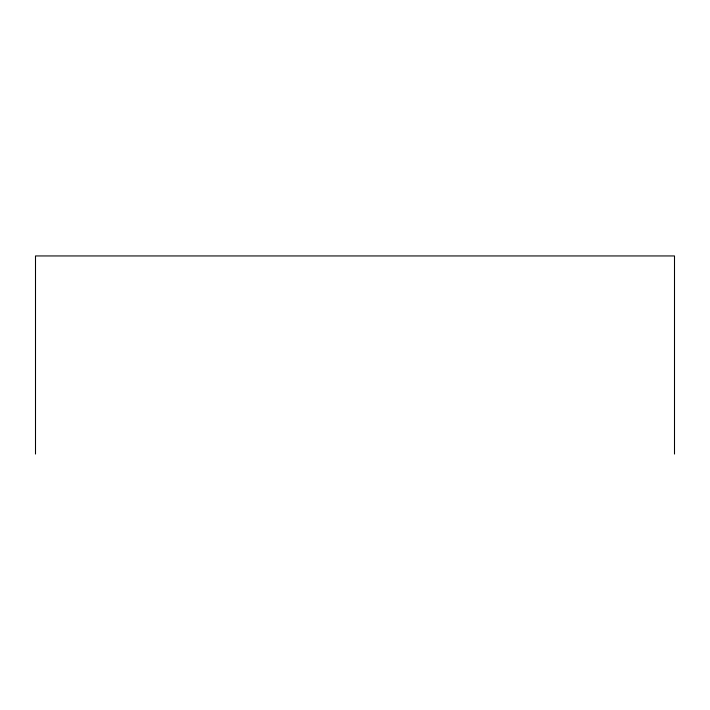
<?xml version="1.0" encoding="UTF-8"?>
<svg xmlns="http://www.w3.org/2000/svg" width="710" height="710" viewBox="0 0 710 710"><rect width="100%" height="100%" fill="white"/><g stroke="black" fill="none" stroke-linecap="round" stroke-linejoin="round"><path stroke-width="1.06" d="M674.5 454.054L674.5 255.946L35.5 255.946L35.5 454.054"/></g></svg>
